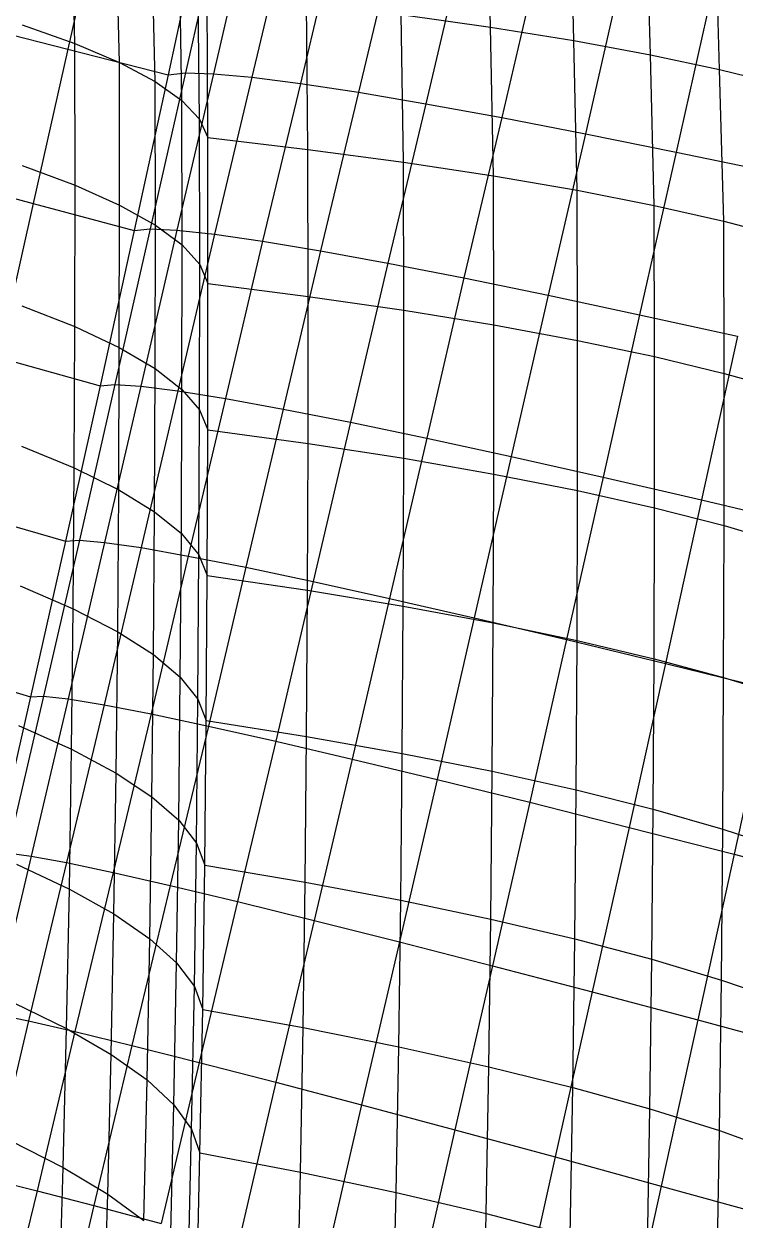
# Model space of a CAD drawing. Extents: x -429 to 429, y -1 to 209.
# Drawn here: x -385.58 to -375.7, y 133.3 to 149.91 of the extents above; entities that cross this region are included whole.
import ezdxf

# ---------------------------------------------------------------- set-up
doc = ezdxf.new("R2010")
doc.units = 0

msp = doc.modelspace()

# ---------------------------------------------------------------- linework, layer by layer
at = {"layer": 'default', "color": 3, "linetype": 'CONTINUOUS'}
for p, q in [((-379.097, 149.869, 186.427), (-379.144, 151.927, 186.233)), ((-377.941, 149.682, 185.433), (-377.996, 151.755, 185.235)), ((-384.87, 149.64, 195.729), (-384.923, 151.601, 195.555)), ((-376.878, 149.486, 184.346), (-376.939, 151.573, 184.146)), ((-375.917, 149.281, 183.175), (-375.982, 151.382, 182.974)), ((-384.252, 149.377, 194.444), (-384.303, 151.352, 194.273)), ((-383.755, 149.113, 193.111), (-383.801, 151.101, 192.944)), ((-383.384, 148.849, 191.74), (-383.42, 150.85, 191.578)), ((-383.14, 148.589, 190.344), (-383.164, 150.602, 190.185)), ((-383.026, 148.334, 188.932), (-383.035, 150.357, 188.777)), ((-383.026, 148.334, 188.932), (-383.035, 150.357, 188.777)), ((-381.634, 148.171, 188.274), (-381.654, 150.207, 188.105)), ((-380.338, 150.044, 187.319), (-379.097, 149.869, 186.427)), ((-380.308, 147.994, 187.5), (-380.338, 150.044, 187.319)), ((-385.605, 149.9, 196.957), (-384.87, 149.64, 195.729)), ((-379.097, 149.869, 186.427), (-377.941, 149.682, 185.433)), ((-379.058, 147.805, 186.615), (-379.097, 149.869, 186.427)), ((-384.87, 149.64, 195.729), (-384.252, 149.377, 194.444)), ((-384.869, 147.675, 195.876), (-384.87, 149.64, 195.729)), ((-377.941, 149.682, 185.433), (-376.878, 149.486, 184.346)), ((-377.894, 147.603, 185.627), (-377.941, 149.682, 185.433)), ((-384.252, 149.377, 194.444), (-383.755, 149.113, 193.111)), ((-384.25, 147.398, 194.591), (-384.252, 149.377, 194.444)), ((-376.878, 149.486, 184.346), (-375.917, 149.281, 183.175)), ((-376.825, 147.393, 184.542), (-376.878, 149.486, 184.346)), ((-375.917, 149.281, 183.175), (-375.064, 149.069, 181.927)), ((-375.86, 147.174, 183.37), (-375.917, 149.281, 183.175)), ((-383.755, 149.113, 193.111), (-383.384, 148.849, 191.74)), ((-383.753, 147.12, 193.259), (-383.755, 149.113, 193.111)), ((-383.384, 148.849, 191.74), (-383.14, 148.589, 190.344)), ((-383.381, 146.844, 191.89), (-383.384, 148.849, 191.74)), ((-383.14, 148.589, 190.344), (-383.026, 148.334, 188.932)), ((-383.137, 146.572, 190.494), (-383.14, 148.589, 190.344)), ((-383.026, 148.334, 188.932), (-381.634, 148.171, 188.274)), ((-383.023, 146.306, 189.083), (-383.026, 148.334, 188.932)), ((-383.023, 146.306, 189.083), (-383.026, 148.334, 188.932)), ((-381.634, 148.171, 188.274), (-380.308, 147.994, 187.5)), ((-381.631, 146.129, 188.427), (-381.634, 148.171, 188.274)), ((-385.603, 147.949, 197.102), (-384.869, 147.675, 195.876)), ((-380.308, 147.994, 187.5), (-379.058, 147.805, 186.615)), ((-380.304, 145.938, 187.654), (-380.308, 147.994, 187.5)), ((-379.058, 147.805, 186.615), (-377.894, 147.603, 185.627)), ((-379.054, 145.733, 186.771), (-379.058, 147.805, 186.615)), ((-384.872, 145.709, 196.019), (-384.869, 147.675, 195.876)), ((-384.869, 147.675, 195.876), (-384.25, 147.398, 194.591)), ((-377.894, 147.603, 185.627), (-376.825, 147.393, 184.542)), ((-377.889, 145.518, 185.783), (-377.894, 147.603, 185.627)), ((-384.254, 145.418, 194.736), (-384.25, 147.398, 194.591)), ((-384.25, 147.398, 194.591), (-383.753, 147.12, 193.259)), ((-376.825, 147.393, 184.542), (-375.86, 147.174, 183.37)), ((-376.82, 145.293, 184.7), (-376.825, 147.393, 184.542)), ((-383.756, 145.127, 193.405), (-383.753, 147.12, 193.259)), ((-383.753, 147.12, 193.259), (-383.381, 146.844, 191.89)), ((-375.86, 147.174, 183.37), (-375.006, 146.948, 182.12)), ((-375.855, 145.06, 183.53), (-375.86, 147.174, 183.37)), ((-383.384, 144.838, 192.037), (-383.381, 146.844, 191.89)), ((-383.381, 146.844, 191.89), (-383.137, 146.572, 190.494)), ((-383.14, 144.554, 190.642), (-383.137, 146.572, 190.494)), ((-383.137, 146.572, 190.494), (-383.023, 146.306, 189.083)), ((-383.025, 144.277, 189.232), (-383.023, 146.306, 189.083)), ((-383.025, 144.277, 189.232), (-383.023, 146.306, 189.083)), ((-383.023, 146.306, 189.083), (-381.631, 146.129, 188.427)), ((-381.632, 144.086, 188.577), (-381.631, 146.129, 188.427)), ((-381.631, 146.129, 188.427), (-380.304, 145.938, 187.654)), ((-385.607, 145.998, 197.244), (-384.872, 145.709, 196.019)), ((-380.305, 143.88, 187.805), (-380.304, 145.938, 187.654)), ((-380.304, 145.938, 187.654), (-379.054, 145.733, 186.771)), ((-384.881, 143.747, 196.159), (-384.872, 145.709, 196.019)), ((-384.872, 145.709, 196.019), (-384.254, 145.418, 194.736)), ((-379.055, 143.662, 186.923), (-379.054, 145.733, 186.771)), ((-379.054, 145.733, 186.771), (-377.889, 145.518, 185.783)), ((-384.262, 143.442, 194.877), (-384.254, 145.418, 194.736)), ((-384.254, 145.418, 194.736), (-383.756, 145.127, 193.405)), ((-377.89, 143.432, 185.937), (-377.889, 145.518, 185.783)), ((-377.889, 145.518, 185.783), (-376.82, 145.293, 184.7)), ((-376.821, 143.192, 184.855), (-376.82, 145.293, 184.7)), ((-376.82, 145.293, 184.7), (-375.855, 145.06, 183.53)), ((-383.765, 143.138, 193.547), (-383.756, 145.127, 193.405)), ((-383.756, 145.127, 193.405), (-383.384, 144.838, 192.037)), ((-375.855, 145.06, 183.53), (-375.001, 144.821, 182.282)), ((-375.855, 142.946, 183.686), (-375.855, 145.06, 183.53)), ((-383.392, 142.837, 192.18), (-383.384, 144.838, 192.037)), ((-383.384, 144.838, 192.037), (-383.14, 144.554, 190.642)), ((-383.148, 142.541, 190.786), (-383.14, 144.554, 190.642)), ((-383.14, 144.554, 190.642), (-383.025, 144.277, 189.232)), ((-383.033, 142.254, 189.376), (-383.025, 144.277, 189.232)), ((-383.033, 142.254, 189.376), (-383.025, 144.277, 189.232)), ((-383.025, 144.277, 189.232), (-381.632, 144.086, 188.577)), ((-385.615, 144.05, 197.383), (-384.881, 143.747, 196.159)), ((-381.639, 142.048, 188.722), (-381.632, 144.086, 188.577)), ((-381.632, 144.086, 188.577), (-380.305, 143.88, 187.805)), ((-380.312, 141.827, 187.952), (-380.305, 143.88, 187.805)), ((-380.305, 143.88, 187.805), (-379.055, 143.662, 186.923)), ((-384.896, 141.79, 196.294), (-384.881, 143.747, 196.159)), ((-384.881, 143.747, 196.159), (-384.262, 143.442, 194.877)), ((-379.061, 141.594, 187.071), (-379.055, 143.662, 186.923)), ((-379.055, 143.662, 186.923), (-377.89, 143.432, 185.937)), ((-384.277, 141.472, 195.014), (-384.262, 143.442, 194.877)), ((-384.262, 143.442, 194.877), (-383.765, 143.138, 193.547)), ((-377.896, 141.35, 186.086), (-377.89, 143.432, 185.937)), ((-377.89, 143.432, 185.937), (-376.821, 143.192, 184.855)), ((-383.779, 141.155, 193.685), (-383.765, 143.138, 193.547)), ((-383.765, 143.138, 193.547), (-383.392, 142.837, 192.18)), ((-376.827, 141.096, 185.006), (-376.821, 143.192, 184.855)), ((-376.821, 143.192, 184.855), (-375.855, 142.946, 183.686)), ((-375.861, 140.835, 183.838), (-375.855, 142.946, 183.686)), ((-375.855, 142.946, 183.686), (-375.001, 142.693, 182.439)), ((-383.407, 140.842, 192.319), (-383.392, 142.837, 192.18)), ((-383.392, 142.837, 192.18), (-383.148, 142.541, 190.786)), ((-383.162, 140.535, 190.925), (-383.148, 142.541, 190.786)), ((-383.148, 142.541, 190.786), (-383.033, 142.254, 189.376)), ((-383.047, 140.237, 189.516), (-383.033, 142.254, 189.376)), ((-383.047, 140.237, 189.516), (-383.033, 142.254, 189.376)), ((-383.033, 142.254, 189.376), (-381.639, 142.048, 188.722)), ((-385.631, 142.108, 197.517), (-384.896, 141.79, 196.294)), ((-381.653, 140.016, 188.863), (-381.639, 142.048, 188.722)), ((-381.639, 142.048, 188.722), (-380.312, 141.827, 187.952)), ((-384.918, 139.84, 196.425), (-384.896, 141.79, 196.294)), ((-384.896, 141.79, 196.294), (-384.277, 141.472, 195.014)), ((-380.325, 139.781, 188.093), (-380.312, 141.827, 187.952)), ((-380.312, 141.827, 187.952), (-379.061, 141.594, 187.071)), ((-379.074, 139.533, 187.214), (-379.061, 141.594, 187.071)), ((-379.061, 141.594, 187.071), (-377.896, 141.35, 186.086)), ((-384.299, 139.508, 195.145), (-384.277, 141.472, 195.014)), ((-384.277, 141.472, 195.014), (-383.779, 141.155, 193.685)), ((-377.909, 139.274, 186.231), (-377.896, 141.35, 186.086)), ((-377.896, 141.35, 186.086), (-376.827, 141.096, 185.006)), ((-383.801, 139.178, 193.818), (-383.779, 141.155, 193.685)), ((-383.779, 141.155, 193.685), (-383.407, 140.842, 192.319)), ((-376.839, 139.006, 185.152), (-376.827, 141.096, 185.006)), ((-376.827, 141.096, 185.006), (-375.861, 140.835, 183.838)), ((-383.428, 138.853, 192.452), (-383.407, 140.842, 192.319)), ((-383.407, 140.842, 192.319), (-383.162, 140.535, 190.925)), ((-375.873, 138.731, 183.985), (-375.861, 140.835, 183.838)), ((-375.861, 140.835, 183.838), (-375.006, 140.57, 182.593)), ((-383.183, 138.536, 191.059), (-383.162, 140.535, 190.925)), ((-383.162, 140.535, 190.925), (-383.047, 140.237, 189.516)), ((-383.068, 138.228, 189.65), (-383.047, 140.237, 189.516)), ((-383.068, 138.228, 189.65), (-383.047, 140.237, 189.516)), ((-383.047, 140.237, 189.516), (-381.653, 140.016, 188.863)), ((-385.653, 140.171, 197.646), (-384.918, 139.84, 196.425)), ((-381.674, 137.992, 188.998), (-381.653, 140.016, 188.863)), ((-381.653, 140.016, 188.863), (-380.325, 139.781, 188.093)), ((-384.948, 137.896, 196.551), (-384.918, 139.84, 196.425)), ((-384.918, 139.84, 196.425), (-384.299, 139.508, 195.145)), ((-380.346, 137.741, 188.23), (-380.325, 139.781, 188.093)), ((-380.325, 139.781, 188.093), (-379.074, 139.533, 187.214)), ((-384.329, 137.551, 195.272), (-384.299, 139.508, 195.145)), ((-384.299, 139.508, 195.145), (-383.801, 139.178, 193.818)), ((-379.094, 137.478, 187.351), (-379.074, 139.533, 187.214)), ((-379.074, 139.533, 187.214), (-377.909, 139.274, 186.231)), ((-377.929, 137.204, 186.369), (-377.909, 139.274, 186.231)), ((-377.909, 139.274, 186.231), (-376.839, 139.006, 185.152)), ((-383.831, 137.208, 193.945), (-383.801, 139.178, 193.818)), ((-383.801, 139.178, 193.818), (-383.428, 138.853, 192.452)), ((-376.859, 136.922, 185.292), (-376.839, 139.006, 185.152)), ((-376.839, 139.006, 185.152), (-375.873, 138.731, 183.985)), ((-383.458, 136.872, 192.58), (-383.428, 138.853, 192.452)), ((-383.428, 138.853, 192.452), (-383.183, 138.536, 191.059)), ((-375.893, 136.633, 184.127), (-375.873, 138.731, 183.985)), ((-375.873, 138.731, 183.985), (-375.018, 138.452, 182.741)), ((-383.212, 136.544, 191.188), (-383.183, 138.536, 191.059)), ((-383.183, 138.536, 191.059), (-383.068, 138.228, 189.65)), ((-385.683, 138.242, 197.771), (-384.948, 137.896, 196.551)), ((-383.096, 136.226, 189.779), (-383.068, 138.228, 189.65)), ((-383.096, 136.226, 189.779), (-383.068, 138.228, 189.65)), ((-383.068, 138.228, 189.65), (-381.674, 137.992, 188.998)), ((-381.702, 135.975, 189.128), (-381.674, 137.992, 188.998)), ((-381.674, 137.992, 188.998), (-380.346, 137.741, 188.23)), ((-384.986, 135.96, 196.67), (-384.948, 137.896, 196.551)), ((-384.948, 137.896, 196.551), (-384.329, 137.551, 195.272)), ((-380.374, 135.708, 188.361), (-380.346, 137.741, 188.23)), ((-380.346, 137.741, 188.23), (-379.094, 137.478, 187.351)), ((-384.367, 135.601, 195.392), (-384.329, 137.551, 195.272)), ((-384.329, 137.551, 195.272), (-383.831, 137.208, 193.945)), ((-379.122, 135.43, 187.483), (-379.094, 137.478, 187.351)), ((-379.094, 137.478, 187.351), (-377.929, 137.204, 186.369)), ((-383.869, 135.247, 194.066), (-383.831, 137.208, 193.945)), ((-383.831, 137.208, 193.945), (-383.458, 136.872, 192.58)), ((-377.956, 135.141, 186.502), (-377.929, 137.204, 186.369)), ((-377.929, 137.204, 186.369), (-376.859, 136.922, 185.292)), ((-376.886, 134.845, 185.426), (-376.859, 136.922, 185.292)), ((-376.859, 136.922, 185.292), (-375.893, 136.633, 184.127)), ((-383.495, 134.899, 192.702), (-383.458, 136.872, 192.58)), ((-383.458, 136.872, 192.58), (-383.212, 136.544, 191.188)), ((-375.92, 134.543, 184.262), (-375.893, 136.633, 184.127)), ((-375.893, 136.633, 184.127), (-375.038, 136.341, 182.883)), ((-383.25, 134.56, 191.31), (-383.212, 136.544, 191.188)), ((-383.212, 136.544, 191.188), (-383.096, 136.226, 189.779)), ((-385.721, 136.319, 197.89), (-384.986, 135.96, 196.67)), ((-383.134, 134.234, 189.901), (-383.096, 136.226, 189.779)), ((-383.134, 134.234, 189.901), (-383.096, 136.226, 189.779)), ((-383.096, 136.226, 189.779), (-381.702, 135.975, 189.128)), ((-385.033, 134.032, 196.784), (-384.986, 135.96, 196.67)), ((-384.986, 135.96, 196.67), (-384.367, 135.601, 195.392)), ((-381.739, 133.966, 189.251), (-381.702, 135.975, 189.128)), ((-381.702, 135.975, 189.128), (-380.374, 135.708, 188.361)), ((-384.414, 133.66, 195.507), (-384.367, 135.601, 195.392)), ((-384.367, 135.601, 195.392), (-383.869, 135.247, 194.066)), ((-380.41, 133.684, 188.485), (-380.374, 135.708, 188.361)), ((-380.374, 135.708, 188.361), (-379.122, 135.43, 187.483)), ((-379.158, 133.391, 187.608), (-379.122, 135.43, 187.483)), ((-379.122, 135.43, 187.483), (-377.956, 135.141, 186.502)), ((-383.916, 133.293, 194.181), (-383.869, 135.247, 194.066)), ((-383.869, 135.247, 194.066), (-383.495, 134.899, 192.702)), ((-377.993, 133.087, 186.629), (-377.956, 135.141, 186.502)), ((-377.956, 135.141, 186.502), (-376.886, 134.845, 185.426)), ((-383.542, 132.934, 192.817), (-383.495, 134.899, 192.702)), ((-383.495, 134.899, 192.702), (-383.25, 134.56, 191.31)), ((-376.923, 132.776, 185.553), (-376.886, 134.845, 185.426)), ((-376.886, 134.845, 185.426), (-375.92, 134.543, 184.262)), ((-383.296, 132.586, 191.426), (-383.25, 134.56, 191.31)), ((-383.25, 134.56, 191.31), (-383.134, 134.234, 189.901)), ((-375.956, 132.46, 184.39), (-375.92, 134.543, 184.262)), ((-375.92, 134.543, 184.262), (-375.065, 134.237, 183.02)), ((-385.768, 134.405, 198.002), (-385.033, 134.032, 196.784)), ((-383.18, 132.251, 190.017), (-383.134, 134.234, 189.901)), ((-383.18, 132.251, 190.017), (-383.134, 134.234, 189.901)), ((-383.134, 134.234, 189.901), (-381.739, 133.966, 189.251)), ((-385.09, 132.112, 196.89), (-385.033, 134.032, 196.784)), ((-385.033, 134.032, 196.784), (-384.414, 133.66, 195.507)), ((-381.785, 131.967, 189.368), (-381.739, 133.966, 189.251)), ((-381.739, 133.966, 189.251), (-380.41, 133.684, 188.485)), ((-384.471, 131.728, 195.614), (-384.414, 133.66, 195.507)), ((-384.414, 133.66, 195.507), (-383.916, 133.293, 194.181)), ((-380.456, 131.669, 188.602), (-380.41, 133.684, 188.485)), ((-380.41, 133.684, 188.485), (-379.158, 133.391, 187.608)), ((-379.204, 131.36, 187.727), (-379.158, 133.391, 187.608)), ((-379.158, 133.391, 187.608), (-377.993, 133.087, 186.629))]:
    msp.add_line(p, q, dxfattribs=at)
at = {"layer": 'default', "color": 5, "linetype": 'CONTINUOUS'}
for p, q in [((-384.49, 151.718, 167.529), (-384.969, 149.565, 167.327)), ((-383.108, 151.377, 166.822), (-383.577, 149.207, 166.633)), ((-383.108, 151.377, 166.822), (-383.577, 149.207, 166.633)), ((-382.848, 151.408, 165.169), (-383.335, 149.233, 164.97)), ((-382.444, 151.403, 163.547), (-382.946, 149.222, 163.337)), ((-381.899, 151.363, 161.969), (-382.412, 149.173, 161.747)), ((-381.218, 151.287, 160.449), (-381.738, 149.086, 160.216)), ((-380.407, 151.175, 158.998), (-380.931, 148.964, 158.756)), ((-379.473, 151.03, 157.63), (-379.996, 148.805, 157.38)), ((-378.423, 150.852, 156.355), (-378.943, 148.613, 156.101)), ((-377.266, 150.642, 155.185), (-377.781, 148.389, 154.929)), ((-376.013, 150.403, 154.129), (-376.519, 148.134, 153.875)), ((-386.293, 149.902, 168.155), (-384.969, 149.565, 167.327)), ((-384.969, 149.565, 167.327), (-385.452, 147.42, 167.122)), ((-384.969, 149.565, 167.327), (-383.577, 149.207, 166.633)), ((-383.577, 149.207, 166.633), (-384.048, 147.044, 166.442)), ((-383.577, 149.207, 166.633), (-384.048, 147.044, 166.442)), ((-383.335, 149.233, 164.97), (-383.827, 147.067, 164.768)), ((-383.577, 149.207, 166.633), (-383.335, 149.233, 164.97)), ((-382.946, 149.222, 163.337), (-383.454, 147.049, 163.123)), ((-383.335, 149.233, 164.97), (-382.946, 149.222, 163.337)), ((-382.946, 149.222, 163.337), (-382.412, 149.173, 161.747)), ((-382.412, 149.173, 161.747), (-382.931, 146.992, 161.521)), ((-382.412, 149.173, 161.747), (-381.738, 149.086, 160.216)), ((-381.738, 149.086, 160.216), (-382.265, 146.896, 159.979)), ((-381.738, 149.086, 160.216), (-380.931, 148.964, 158.756)), ((-380.931, 148.964, 158.756), (-381.461, 146.762, 158.508)), ((-380.931, 148.964, 158.756), (-379.996, 148.805, 157.38)), ((-379.996, 148.805, 157.38), (-380.526, 146.591, 157.125)), ((-379.996, 148.805, 157.38), (-378.943, 148.613, 156.101)), ((-378.943, 148.613, 156.101), (-379.469, 146.385, 155.84)), ((-378.943, 148.613, 156.101), (-377.781, 148.389, 154.929)), ((-377.781, 148.389, 154.929), (-378.3, 146.145, 154.666)), ((-377.781, 148.389, 154.929), (-376.519, 148.134, 153.875)), ((-376.519, 148.134, 153.875), (-377.03, 145.875, 153.614)), ((-376.519, 148.134, 153.875), (-375.169, 147.851, 152.948)), ((-386.787, 147.775, 167.94), (-385.452, 147.42, 167.122)), ((-385.452, 147.42, 167.122), (-385.934, 145.279, 166.918)), ((-385.452, 147.42, 167.122), (-384.048, 147.044, 166.442)), ((-384.048, 147.044, 166.442), (-384.522, 144.887, 166.247)), ((-384.048, 147.044, 166.442), (-384.522, 144.887, 166.247)), ((-383.827, 147.067, 164.768), (-384.316, 144.904, 164.565)), ((-384.048, 147.044, 166.442), (-383.827, 147.067, 164.768)), ((-383.454, 147.049, 163.123), (-383.955, 144.88, 162.91)), ((-383.827, 147.067, 164.768), (-383.454, 147.049, 163.123)), ((-383.454, 147.049, 163.123), (-382.931, 146.992, 161.521)), ((-382.931, 146.992, 161.521), (-383.441, 144.815, 161.299)), ((-382.931, 146.992, 161.521), (-382.265, 146.896, 159.979)), ((-382.265, 146.896, 159.979), (-382.78, 144.709, 159.747)), ((-382.265, 146.896, 159.979), (-381.461, 146.762, 158.508)), ((-381.461, 146.762, 158.508), (-381.979, 144.564, 158.269)), ((-381.461, 146.762, 158.508), (-380.526, 146.591, 157.125)), ((-380.526, 146.591, 157.125), (-381.044, 144.38, 156.879)), ((-380.526, 146.591, 157.125), (-379.469, 146.385, 155.84)), ((-379.469, 146.385, 155.84), (-379.985, 144.16, 155.589)), ((-379.469, 146.385, 155.84), (-378.3, 146.145, 154.666)), ((-378.3, 146.145, 154.666), (-378.811, 143.905, 154.413)), ((-378.3, 146.145, 154.666), (-377.03, 145.875, 153.614)), ((-377.03, 145.875, 153.614), (-377.535, 143.619, 153.362)), ((-377.03, 145.875, 153.614), (-375.67, 145.575, 152.693)), ((-375.67, 145.575, 152.693), (-376.167, 143.303, 152.445)), ((-385.934, 145.279, 166.918), (-384.522, 144.887, 166.247)), ((-384.522, 144.887, 166.247), (-385.002, 142.73, 166.049)), ((-384.522, 144.887, 166.247), (-385.002, 142.73, 166.049)), ((-384.316, 144.904, 164.565), (-384.809, 142.743, 164.358)), ((-384.522, 144.887, 166.247), (-384.316, 144.904, 164.565)), ((-383.955, 144.88, 162.91), (-384.458, 142.712, 162.695)), ((-384.316, 144.904, 164.565), (-383.955, 144.88, 162.91)), ((-383.955, 144.88, 162.91), (-383.441, 144.815, 161.299)), ((-383.441, 144.815, 161.299), (-383.952, 142.639, 161.075)), ((-383.441, 144.815, 161.299), (-382.78, 144.709, 159.747)), ((-382.78, 144.709, 159.747), (-383.297, 142.523, 159.515)), ((-382.78, 144.709, 159.747), (-381.979, 144.564, 158.269)), ((-381.979, 144.564, 158.269), (-382.498, 142.366, 158.029)), ((-381.979, 144.564, 158.269), (-381.044, 144.38, 156.879)), ((-381.044, 144.38, 156.879), (-381.563, 142.169, 156.632)), ((-381.044, 144.38, 156.879), (-379.985, 144.16, 155.589)), ((-379.985, 144.16, 155.589), (-380.502, 141.935, 155.338)), ((-379.985, 144.16, 155.589), (-378.811, 143.905, 154.413)), ((-378.811, 143.905, 154.413), (-379.324, 141.666, 154.16)), ((-378.811, 143.905, 154.413), (-377.535, 143.619, 153.362)), ((-377.535, 143.619, 153.362), (-378.042, 141.364, 153.108)), ((-377.535, 143.619, 153.362), (-376.167, 143.303, 152.445)), ((-376.167, 143.303, 152.445), (-376.668, 141.032, 152.194)), ((-376.167, 143.303, 152.445), (-374.722, 142.961, 151.671)), ((-386.421, 143.14, 166.711), (-385.002, 142.73, 166.049)), ((-385.002, 142.73, 166.049), (-385.488, 140.569, 165.846)), ((-385.002, 142.73, 166.049), (-385.488, 140.569, 165.846)), ((-384.809, 142.743, 164.358), (-385.306, 140.576, 164.149)), ((-385.002, 142.73, 166.049), (-384.809, 142.743, 164.358)), ((-384.809, 142.743, 164.358), (-384.458, 142.712, 162.695)), ((-384.458, 142.712, 162.695), (-384.964, 140.538, 162.478)), ((-383.952, 142.639, 161.075), (-384.465, 140.455, 160.85)), ((-384.458, 142.712, 162.695), (-383.952, 142.639, 161.075)), ((-383.952, 142.639, 161.075), (-383.297, 142.523, 159.515)), ((-383.297, 142.523, 159.515), (-383.813, 140.329, 159.282)), ((-383.297, 142.523, 159.515), (-382.498, 142.366, 158.029)), ((-382.498, 142.366, 158.029), (-383.017, 140.16, 157.789)), ((-382.498, 142.366, 158.029), (-381.563, 142.169, 156.632)), ((-381.563, 142.169, 156.632), (-382.082, 139.951, 156.386)), ((-381.563, 142.169, 156.632), (-380.502, 141.935, 155.338)), ((-380.502, 141.935, 155.338), (-381.019, 139.703, 155.088)), ((-380.502, 141.935, 155.338), (-379.324, 141.666, 154.16)), ((-379.324, 141.666, 154.16), (-379.839, 139.419, 153.907)), ((-379.324, 141.666, 154.16), (-378.042, 141.364, 153.108)), ((-378.042, 141.364, 153.108), (-378.552, 139.102, 152.855)), ((-378.042, 141.364, 153.108), (-376.668, 141.032, 152.194)), ((-386.913, 140.995, 166.502), (-385.488, 140.569, 165.846)), ((-376.668, 141.032, 152.194), (-377.173, 138.754, 151.943)), ((-376.668, 141.032, 152.194), (-375.216, 140.674, 151.427)), ((-385.488, 140.569, 165.846), (-385.978, 138.401, 165.641)), ((-385.488, 140.569, 165.846), (-385.978, 138.401, 165.641)), ((-385.306, 140.576, 164.149), (-385.81, 138.401, 163.935)), ((-385.488, 140.569, 165.846), (-385.306, 140.576, 164.149)), ((-385.306, 140.576, 164.149), (-384.964, 140.538, 162.478)), ((-375.216, 140.674, 151.427), (-375.715, 138.38, 151.179)), ((-384.964, 140.538, 162.478), (-385.479, 138.356, 162.255)), ((-384.465, 140.455, 160.85), (-384.987, 138.264, 160.618)), ((-384.964, 140.538, 162.478), (-384.465, 140.455, 160.85)), ((-384.465, 140.455, 160.85), (-383.813, 140.329, 159.282)), ((-383.813, 140.329, 159.282), (-384.341, 138.127, 159.041)), ((-383.813, 140.329, 159.282), (-383.017, 140.16, 157.789)), ((-383.017, 140.16, 157.789), (-383.547, 137.946, 157.541)), ((-383.017, 140.16, 157.789), (-382.082, 139.951, 156.386)), ((-382.082, 139.951, 156.386), (-382.613, 137.724, 156.132)), ((-382.082, 139.951, 156.386), (-381.019, 139.703, 155.088)), ((-381.019, 139.703, 155.088), (-381.548, 137.462, 154.829)), ((-381.019, 139.703, 155.088), (-379.839, 139.419, 153.907)), ((-379.839, 139.419, 153.907), (-380.363, 137.163, 153.645)), ((-379.839, 139.419, 153.907), (-378.552, 139.102, 152.855)), ((-378.552, 139.102, 152.855), (-379.071, 136.831, 152.594)), ((-378.552, 139.102, 152.855), (-377.173, 138.754, 151.943)), ((-377.173, 138.754, 151.943), (-377.686, 136.468, 151.684)), ((-377.173, 138.754, 151.943), (-375.715, 138.38, 151.179)), ((-385.81, 138.401, 163.935), (-385.479, 138.356, 162.255)), ((-385.479, 138.356, 162.255), (-385.997, 136.167, 162.03)), ((-384.987, 138.264, 160.618), (-385.514, 136.065, 160.385)), ((-385.479, 138.356, 162.255), (-384.987, 138.264, 160.618)), ((-384.987, 138.264, 160.618), (-384.341, 138.127, 159.041)), ((-375.715, 138.38, 151.179), (-376.22, 136.079, 150.926)), ((-375.715, 138.38, 151.179), (-374.192, 137.984, 150.572)), ((-384.341, 138.127, 159.041), (-384.873, 135.917, 158.799)), ((-384.341, 138.127, 159.041), (-383.547, 137.946, 157.541)), ((-383.547, 137.946, 157.541), (-384.081, 135.725, 157.291)), ((-383.547, 137.946, 157.541), (-382.613, 137.724, 156.132)), ((-382.613, 137.724, 156.132), (-383.147, 135.489, 155.875)), ((-382.613, 137.724, 156.132), (-381.548, 137.462, 154.829)), ((-381.548, 137.462, 154.829), (-382.08, 135.213, 154.568)), ((-381.548, 137.462, 154.829), (-380.363, 137.163, 153.645)), ((-380.363, 137.163, 153.645), (-380.891, 134.9, 153.382)), ((-380.363, 137.163, 153.645), (-379.071, 136.831, 152.594)), ((-379.071, 136.831, 152.594), (-379.594, 134.553, 152.33)), ((-379.071, 136.831, 152.594), (-377.686, 136.468, 151.684)), ((-377.686, 136.468, 151.684), (-378.201, 134.176, 151.423)), ((-377.686, 136.468, 151.684), (-376.22, 136.079, 150.926)), ((-385.997, 136.167, 162.03), (-385.514, 136.065, 160.385)), ((-376.22, 136.079, 150.926), (-376.728, 133.772, 150.671)), ((-376.22, 136.079, 150.926), (-374.689, 135.667, 150.328)), ((-385.514, 136.065, 160.385), (-386.034, 133.866, 160.154)), ((-385.514, 136.065, 160.385), (-384.873, 135.917, 158.799)), ((-384.873, 135.917, 158.799), (-385.397, 133.706, 158.561)), ((-384.873, 135.917, 158.799), (-384.081, 135.725, 157.291)), ((-384.081, 135.725, 157.291), (-384.608, 133.501, 157.046)), ((-384.081, 135.725, 157.291), (-383.147, 135.489, 155.875)), ((-383.147, 135.489, 155.875), (-383.674, 133.252, 155.625)), ((-383.147, 135.489, 155.875), (-382.08, 135.213, 154.568)), ((-382.08, 135.213, 154.568), (-382.605, 132.963, 154.313)), ((-382.08, 135.213, 154.568), (-380.891, 134.9, 153.382)), ((-380.891, 134.9, 153.382), (-381.414, 132.636, 153.124)), ((-380.891, 134.9, 153.382), (-379.594, 134.553, 152.33)), ((-379.594, 134.553, 152.33), (-380.112, 132.275, 152.072)), ((-379.594, 134.553, 152.33), (-378.201, 134.176, 151.423)), ((-378.201, 134.176, 151.423), (-378.714, 131.883, 151.167)), ((-378.201, 134.176, 151.423), (-376.728, 133.772, 150.671)), ((-386.034, 133.866, 160.154), (-385.397, 133.706, 158.561)), ((-376.728, 133.772, 150.671), (-377.235, 131.466, 150.419)), ((-376.728, 133.772, 150.671), (-375.19, 133.346, 150.082)), ((-385.397, 133.706, 158.561), (-385.924, 131.506, 158.322)), ((-385.397, 133.706, 158.561), (-384.608, 133.501, 157.046)), ((-384.608, 133.501, 157.046), (-385.137, 131.288, 156.799)), ((-384.608, 133.501, 157.046), (-383.674, 133.252, 155.625))]:
    msp.add_line(p, q, dxfattribs=at)

doc.saveas('drawing.dxf')
